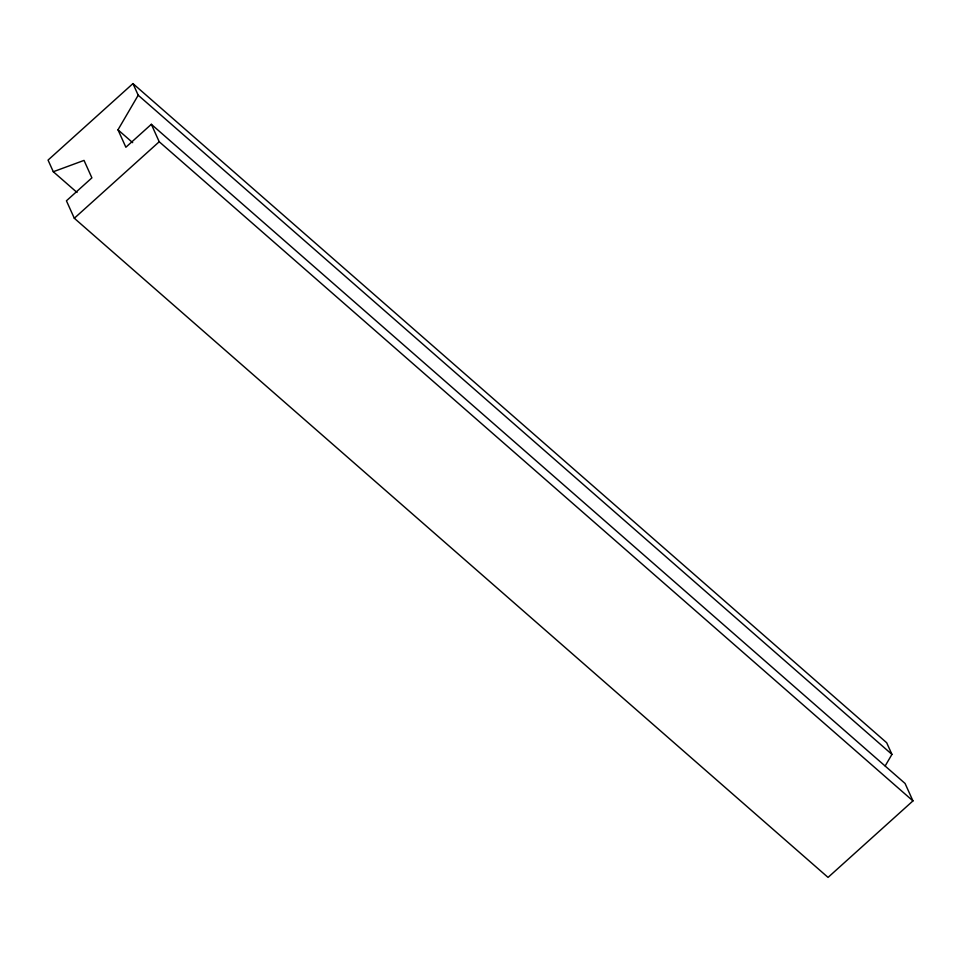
<?xml version="1.0" encoding="UTF-8"?>
<svg xmlns="http://www.w3.org/2000/svg" width="961" height="961" viewBox="0 0 961 961"><rect width="100%" height="100%" fill="white"/><g stroke="black" fill="none" stroke-linecap="round" stroke-linejoin="round"><path stroke-width="1.44" d="M53.299 171.731L84.027 160.403L91.896 177.857L66.429 200.801L74.309 218.255L828.046 877.405L912.95 800.897L905.07 783.455L151.333 124.305L125.867 147.249L117.987 129.807L138.204 95.223L132.954 83.595L48.05 160.103L53.299 171.731L77.036 192.476M885.201 765.905L891.94 754.385L886.691 742.745L132.954 83.595M74.309 218.255L159.214 141.748L151.333 124.305M138.204 95.223L891.94 754.385M159.214 141.748L912.95 800.897M117.987 129.807L132.678 142.648"/></g></svg>
